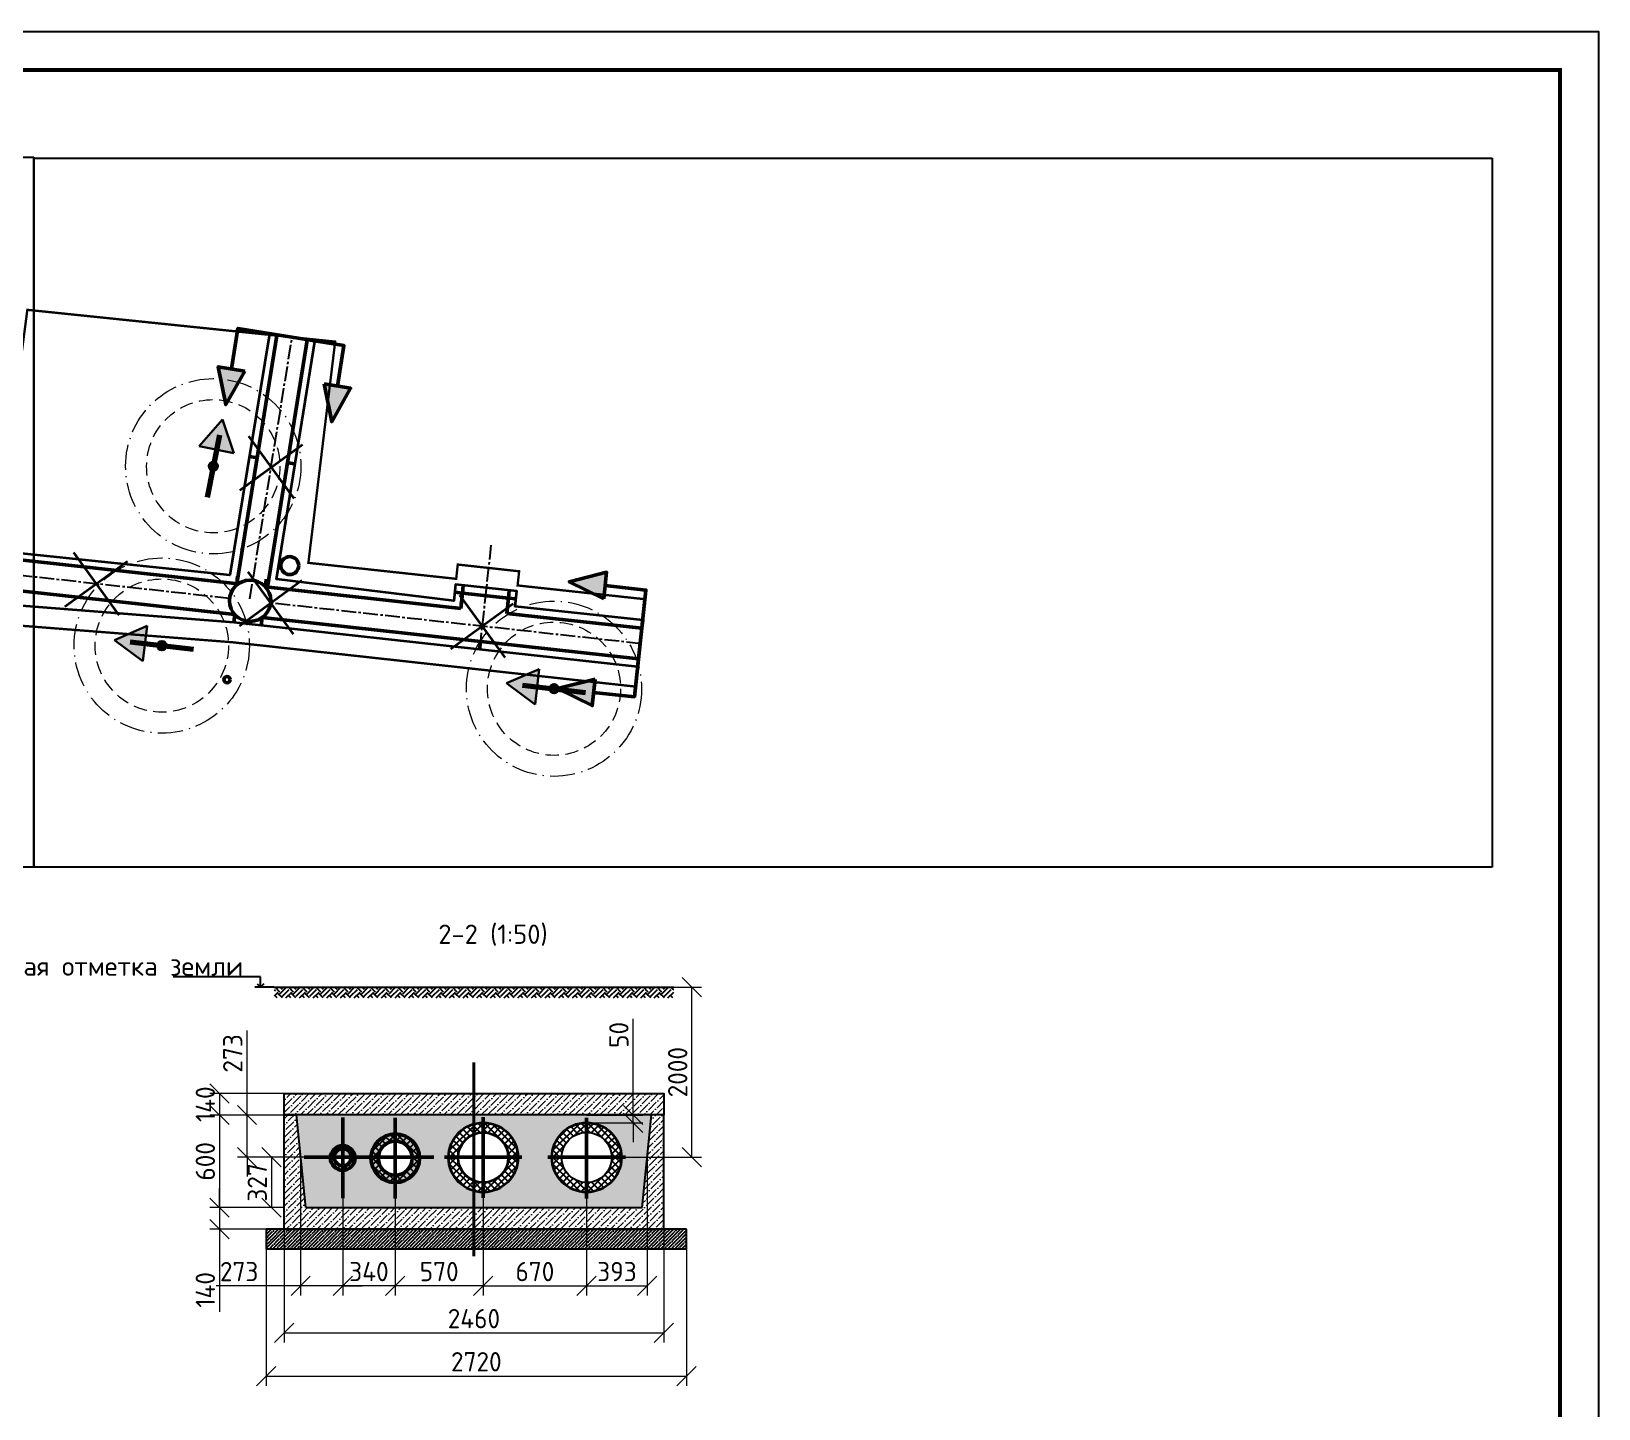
# Model space of a CAD drawing. Header units: millimetres. Extents: x 1981 to 3888, y 1583 to 2809.
# Drawn here: x 2472.1 to 2675.2, y 2098.8 to 2277.2 of the extents above; entities that cross this region are included whole.
import ezdxf
from ezdxf.enums import TextEntityAlignment as Align

# ---------------------------------------------------------------- set-up
doc = ezdxf.new("R2010")
doc.units = ezdxf.units.MM
for name, pattern in [('ACAD_ISO04W100', [30, 24, -3, 0, -3]), ('ACAD_ISO10W100', [18.5, 12, -3, 0.5, -3]), ('CENTER2', [28.575, 19.05, -3.175, 3.175, -3.175]), ('HIDDEN', [9.525, 6.35, -3.175])]:
    doc.linetypes.add(name, pattern=pattern)
doc.layers.add('Основной', color=255, linetype='Continuous', lineweight=50)
doc.layers.add('ПОС_зоны', color=5, linetype='Continuous', lineweight=35)
doc.layers.add('ПОС', color=7, linetype='Continuous')
doc.layers.add('Форматы', color=7, linetype='Continuous')
doc.layers.add('ПОС_ПО', color=7, linetype='Continuous', true_color=0x00d1d1)
doc.styles.add('-ISOCPEUR-', font='isocpeur.ttf')
doc.styles.add('GOST', font='GOST.shx', dxfattribs={"oblique": 15})
doc.styles.add('GOST-2.304_Type-B', font='GOST Common.ttf')
doc.styles.get("Standard").update_dxf_attribs({"font": 'GOST Common.ttf'})
doc.dimstyles.new('М 1 к 50', dxfattribs={"dimtxt": 2.5, "dimasz": 2.5, "dimexe": 1.25, "dimexo": 0, "dimgap": 0.6, "dimtad": 1, "dimdec": 0, "dimlfac": 50, "dimdsep": 46, "dimtxsty": 'GOST', "dimblk": 'OBLIQUE', "dimcen": 0, "dimclrd": 256, "dimclre": 256, "dimclrt": 256, "dimazin": 0, "dimtfac": 1, "dimtdec": 0, "dimtmove": 0, "dimatfit": 1, "dimldrblk": 'NONE', "dimfxl": 0, "dimlwd": 20, "dimlwe": 20, "dimarcsym": 0})
picture_1 = doc.add_image_def('image1.jpg', size_in_pixel=(3947, 3948))
picture_2 = doc.add_image_def('image2.jpg', size_in_pixel=(3947, 3947))

# ---------------------------------------------------------------- blocks, each defined once
blk = doc.blocks.new('*U110')
blk.add_lwpolyline([(0, 0), (420, 0), (420, -297), (0, -297)], close=True)
at = {"const_width": 0.5}
blk.add_lwpolyline([(20, -5), (415, -5), (415, -292), (20, -292)], close=True, dxfattribs=at)
at = {"style": 'GOST-2.304_Type-B'}
blk.add_attdef('РАЗРАБОТАЛ', text='', height=2.5, dxfattribs=at).set_placement((250.5, -264.22), align=Align.MIDDLE_LEFT)
at = {"style": 'GOST-2.304_Type-B', "flags": 8}
for tag, height, p in [('ДАТА', 2.5, (290.07, -264.4)), ('ЛИСТ', 3, (386.39, -271.92)), ('ЛИСТОВ', 3, (403.89, -271.92)), ('ФОРМАТ', 3, (380.97, -294.75))]:
    blk.add_attdef(tag, text='', height=height, dxfattribs=at).set_placement(p, align=Align.MIDDLE_CENTER)
for tag, p in [('ТЕПЛОВЫЕ_СЕТИ_001', (316.44, -271)), ('ИМЯ_ЧЕРТЕЖА_001', (318.09, -285.55))]:
    blk.add_attdef(tag, p, '', height=3, dxfattribs=at)
at = {"style": 'GOST-2.304_Type-B'}
blk.add_attdef('ПРОВЕРИЛ', (250.75, -270.73), '', height=2.5, dxfattribs=at)
blk = doc.blocks.new('_Oblique')
at = {"color": 0, "linetype": 'ByBlock', "lineweight": -2}
blk.add_line((-0.5, -0.5), (0.5, 0.5), dxfattribs=at)
blk = doc.blocks.new('*D73')
at = {"lineweight": 20, "transparency": 16777216}
for p, q in [((2504.89, 2122.07), (2504.89, 2107.4)), ((2554.09, 2122.07), (2554.09, 2107.4)), ((2504.89, 2108.65), (2554.09, 2108.65))]:
    blk.add_line(p, q, dxfattribs=at)
at = {"layer": 'Defpoints', "color": 0, "lineweight": 50, "transparency": 16777216}
for p in [(2504.89, 2122.07), (2554.09, 2122.07), (2554.09, 2108.65)]:
    blk.add_point(p, dxfattribs=at)
at = {"lineweight": 20, "transparency": 16777216, "xscale": 2.5, "yscale": 2.5, "zscale": 2.5, "rotation": 180}
blk.add_blockref('_Oblique', (2504.89, 2108.65), dxfattribs=at)
at = {"lineweight": 20, "transparency": 16777216, "xscale": 2.5, "yscale": 2.5, "zscale": 2.5}
blk.add_blockref('_Oblique', (2554.09, 2108.65), dxfattribs=at)
at = {"transparency": 16777216, "insert": (2529.49, 2110.5), "char_height": 2.5, "attachment_point": 5}
blk.add_mtext('2460', dxfattribs=at)
blk = doc.blocks.new('_None')
blk = doc.blocks.new('*D74')
at = {"lineweight": 20, "transparency": 16777216}
for p, q in [((2502.59, 2119.56), (2502.59, 2101.81)), ((2557.02, 2119.56), (2557.02, 2101.81)), ((2502.59, 2103.06), (2557.02, 2103.06))]:
    blk.add_line(p, q, dxfattribs=at)
at = {"layer": 'Defpoints', "color": 0, "lineweight": 50, "transparency": 16777216}
for p in [(2502.59, 2119.56), (2557.02, 2119.56), (2557.02, 2103.06)]:
    blk.add_point(p, dxfattribs=at)
at = {"lineweight": 20, "transparency": 16777216, "xscale": 2.5, "yscale": 2.5, "zscale": 2.5, "rotation": 180}
blk.add_blockref('_Oblique', (2502.59, 2103.06), dxfattribs=at)
at = {"lineweight": 20, "transparency": 16777216, "xscale": 2.5, "yscale": 2.5, "zscale": 2.5}
blk.add_blockref('_Oblique', (2557.02, 2103.06), dxfattribs=at)
at = {"transparency": 16777216, "insert": (2529.8, 2104.91), "char_height": 2.5, "attachment_point": 5}
blk.add_mtext('2720', dxfattribs=at)
blk = doc.blocks.new('*D66')
at = {"lineweight": 20, "transparency": 16777216}
for p, q in [((2500.09, 2136.87), (2500.09, 2147.82)), ((2504.89, 2136.87), (2498.84, 2136.87)), ((2500.09, 2131.41), (2500.09, 2136.87)), ((2507.48, 2131.41), (2498.84, 2131.41)), ((2500.09, 2131.41), (2500.09, 2128.91))]:
    blk.add_line(p, q, dxfattribs=at)
at = {"layer": 'Defpoints', "color": 0, "lineweight": 50, "transparency": 16777216}
for p in [(2500.09, 2136.87), (2504.89, 2136.87), (2507.48, 2131.41)]:
    blk.add_point(p, dxfattribs=at)
at = {"lineweight": 20, "transparency": 16777216, "xscale": 2.5, "yscale": 2.5, "zscale": 2.5}
for p, rotation in [((2500.09, 2136.87), 270), ((2500.09, 2131.41), 90)]:
    blk.add_blockref('_Oblique', p, dxfattribs=dict(at, rotation=rotation))
at = {"transparency": 16777216, "insert": (2498.24, 2144.85), "char_height": 2.5, "attachment_point": 5, "rotation": 90}
blk.add_mtext('273', dxfattribs=at)
blk = doc.blocks.new('*D67')
at = {"lineweight": 20, "transparency": 16777216}
for p, q in [((2507.48, 2131.41), (2502.02, 2131.41)), ((2503.27, 2131.41), (2503.27, 2124.87)), ((2504.89, 2124.87), (2502.02, 2124.87))]:
    blk.add_line(p, q, dxfattribs=at)
at = {"layer": 'Defpoints', "color": 0, "lineweight": 50, "transparency": 16777216}
for p in [(2507.48, 2131.41), (2503.27, 2124.87), (2504.89, 2124.87)]:
    blk.add_point(p, dxfattribs=at)
at = {"lineweight": 20, "transparency": 16777216, "xscale": 2.5, "yscale": 2.5, "zscale": 2.5}
for p, rotation in [((2503.27, 2131.41), 90), ((2503.27, 2124.87), 270)]:
    blk.add_blockref('_Oblique', p, dxfattribs=dict(at, rotation=rotation))
at = {"transparency": 16777216, "insert": (2501.42, 2128.14), "char_height": 2.5, "attachment_point": 5, "rotation": 90}
blk.add_mtext('327', dxfattribs=at)
blk = doc.blocks.new('*D75')
at = {"lineweight": 20, "transparency": 16777216}
for p, q in [((2550.12, 2136.87), (2550.12, 2149.35)), ((2544.09, 2136.87), (2551.37, 2136.87)), ((2550.12, 2135.87), (2550.12, 2136.87)), ((2544.09, 2135.87), (2551.37, 2135.87)), ((2550.12, 2135.87), (2550.12, 2133.37))]:
    blk.add_line(p, q, dxfattribs=at)
at = {"layer": 'Defpoints', "color": 0, "lineweight": 50, "transparency": 16777216}
for p in [(2544.09, 2136.87), (2550.12, 2136.87), (2544.09, 2135.87)]:
    blk.add_point(p, dxfattribs=at)
at = {"lineweight": 20, "transparency": 16777216, "xscale": 2.5, "yscale": 2.5, "zscale": 2.5}
for p, rotation in [((2550.12, 2136.87), 270), ((2550.12, 2135.87), 90)]:
    blk.add_blockref('_Oblique', p, dxfattribs=dict(at, rotation=rotation))
at = {"transparency": 16777216, "insert": (2548.27, 2147.25), "char_height": 2.5, "attachment_point": 5, "rotation": 90}
blk.add_mtext('50', dxfattribs=at)
blk = doc.blocks.new('*D68')
at = {"lineweight": 20, "transparency": 16777216}
for p, q in [((2544.49, 2153.43), (2558.99, 2153.43)), ((2557.74, 2131.41), (2557.74, 2153.43)), ((2549.11, 2131.41), (2558.99, 2131.41))]:
    blk.add_line(p, q, dxfattribs=at)
at = {"layer": 'Defpoints', "color": 0, "lineweight": 50, "transparency": 16777216}
for p in [(2544.49, 2153.43), (2557.74, 2153.43), (2549.11, 2131.41)]:
    blk.add_point(p, dxfattribs=at)
at = {"lineweight": 20, "transparency": 16777216, "xscale": 2.5, "yscale": 2.5, "zscale": 2.5}
for p, rotation in [((2557.74, 2153.43), 90), ((2557.74, 2131.41), 270)]:
    blk.add_blockref('_Oblique', p, dxfattribs=dict(at, rotation=rotation))
at = {"transparency": 16777216, "insert": (2555.89, 2142.42), "char_height": 2.5, "attachment_point": 5, "rotation": 90}
blk.add_mtext('2000', dxfattribs=at)
blk = doc.blocks.new('*D69')
at = {"lineweight": 20, "transparency": 16777216}
for p, q in [((2504.89, 2139.67), (2495.29, 2139.67)), ((2496.54, 2139.67), (2496.54, 2136.87)), ((2504.89, 2136.87), (2495.29, 2136.87))]:
    blk.add_line(p, q, dxfattribs=at)
at = {"layer": 'Defpoints', "color": 0, "lineweight": 50, "transparency": 16777216}
for p in [(2504.89, 2139.67), (2496.54, 2136.87), (2504.89, 2136.87)]:
    blk.add_point(p, dxfattribs=at)
at = {"lineweight": 20, "transparency": 16777216, "xscale": 2.5, "yscale": 2.5, "zscale": 2.5}
for p, rotation in [((2496.54, 2139.67), 90), ((2496.54, 2136.87), 270)]:
    blk.add_blockref('_Oblique', p, dxfattribs=dict(at, rotation=rotation))
at = {"transparency": 16777216, "insert": (2494.69, 2138.27), "char_height": 2.5, "attachment_point": 5, "rotation": 90}
blk.add_mtext('140', dxfattribs=at)
blk = doc.blocks.new('*D65')
at = {"lineweight": 20, "transparency": 16777216}
for p, q in [((2503.02, 2136.87), (2495.29, 2136.87)), ((2496.54, 2136.87), (2496.54, 2124.87)), ((2503.02, 2124.87), (2495.29, 2124.87))]:
    blk.add_line(p, q, dxfattribs=at)
at = {"layer": 'Defpoints', "color": 0, "lineweight": 50, "transparency": 16777216}
for p in [(2503.02, 2136.87), (2496.54, 2124.87), (2503.02, 2124.87)]:
    blk.add_point(p, dxfattribs=at)
at = {"lineweight": 20, "transparency": 16777216, "xscale": 2.5, "yscale": 2.5, "zscale": 2.5}
for p, rotation in [((2496.54, 2136.87), 90), ((2496.54, 2124.87), 270)]:
    blk.add_blockref('_Oblique', p, dxfattribs=dict(at, rotation=rotation))
at = {"transparency": 16777216, "insert": (2494.69, 2130.87), "char_height": 2.5, "attachment_point": 5, "rotation": 90}
blk.add_mtext('600', dxfattribs=at)
blk = doc.blocks.new('*D70')
at = {"lineweight": 20, "transparency": 16777216}
for p, q in [((2496.54, 2124.87), (2496.54, 2127.37)), ((2503.27, 2124.87), (2495.29, 2124.87)), ((2496.54, 2124.87), (2496.54, 2122.07)), ((2503.27, 2122.07), (2495.29, 2122.07)), ((2496.54, 2122.07), (2496.54, 2111.37))]:
    blk.add_line(p, q, dxfattribs=at)
at = {"layer": 'Defpoints', "color": 0, "lineweight": 50, "transparency": 16777216}
for p in [(2503.27, 2124.87), (2496.54, 2122.07), (2503.27, 2122.07)]:
    blk.add_point(p, dxfattribs=at)
at = {"lineweight": 20, "transparency": 16777216, "xscale": 2.5, "yscale": 2.5, "zscale": 2.5}
for p, rotation in [((2496.54, 2124.87), 270), ((2496.54, 2122.07), 90)]:
    blk.add_blockref('_Oblique', p, dxfattribs=dict(at, rotation=rotation))
at = {"transparency": 16777216, "insert": (2494.69, 2114.22), "char_height": 2.5, "attachment_point": 5, "rotation": 90}
blk.add_mtext('140', dxfattribs=at)
blk = doc.blocks.new('*D71')
at = {"lineweight": 20, "transparency": 16777216}
for p, q in [((2519.29, 2131.41), (2519.29, 2113.49)), ((2530.69, 2131.37), (2530.69, 2113.49)), ((2530.69, 2114.74), (2519.29, 2114.74))]:
    blk.add_line(p, q, dxfattribs=at)
at = {"layer": 'Defpoints', "color": 0, "lineweight": 50, "transparency": 16777216}
for p in [(2519.29, 2131.41), (2530.69, 2131.37), (2519.29, 2114.74)]:
    blk.add_point(p, dxfattribs=at)
at = {"lineweight": 20, "transparency": 16777216, "xscale": 2.5, "yscale": 2.5, "zscale": 2.5, "rotation": 180}
blk.add_blockref('_Oblique', (2519.29, 2114.74), dxfattribs=at)
at = {"lineweight": 20, "transparency": 16777216, "xscale": 2.5, "yscale": 2.5, "zscale": 2.5}
blk.add_blockref('_Oblique', (2530.69, 2114.74), dxfattribs=at)
at = {"transparency": 16777216, "insert": (2524.99, 2116.59), "char_height": 2.5, "attachment_point": 5}
blk.add_mtext('570', dxfattribs=at)
blk = doc.blocks.new('*D72')
at = {"lineweight": 20, "transparency": 16777216}
for p, q in [((2512.49, 2131.41), (2512.49, 2113.49)), ((2519.29, 2131.41), (2519.29, 2113.49)), ((2519.29, 2114.74), (2512.49, 2114.74))]:
    blk.add_line(p, q, dxfattribs=at)
at = {"layer": 'Defpoints', "color": 0, "lineweight": 50, "transparency": 16777216}
for p in [(2512.49, 2131.41), (2519.29, 2131.41), (2512.49, 2114.74)]:
    blk.add_point(p, dxfattribs=at)
at = {"lineweight": 20, "transparency": 16777216, "xscale": 2.5, "yscale": 2.5, "zscale": 2.5, "rotation": 180}
blk.add_blockref('_Oblique', (2512.49, 2114.74), dxfattribs=at)
at = {"lineweight": 20, "transparency": 16777216, "xscale": 2.5, "yscale": 2.5, "zscale": 2.5}
blk.add_blockref('_Oblique', (2519.29, 2114.74), dxfattribs=at)
at = {"transparency": 16777216, "insert": (2515.89, 2116.59), "char_height": 2.5, "attachment_point": 5}
blk.add_mtext('340', dxfattribs=at)
blk = doc.blocks.new('ГРАНИЦА ПРОЕКТИРОВАНИЯ')
h = blk.add_hatch(color=256)
h.dxf.hatch_style = 1
h.paths.add_polyline_path([(3438.03, 2134.87), (3434.57, 2134.87), (3436.3, 2130.18)])
h.paths.add_polyline_path([(3451.94, 2134.87), (3448.47, 2134.87), (3450.21, 2130.18)])
at = {"layer": 'Основной'}
for points in [[(3450.21, 2134.87), (3450.21, 2140.18), (3436.3, 2140.18), (3436.3, 2134.87)], [(3438.03, 2134.87), (3434.57, 2134.87), (3436.3, 2130.18), (3438.03, 2134.87)], [(3448.47, 2134.87), (3451.94, 2134.87), (3450.21, 2130.18), (3448.47, 2134.87)]]:
    blk.add_lwpolyline(points, dxfattribs=at)
blk = doc.blocks.new('*D83')
at = {"lineweight": 20, "transparency": 16777216}
for p, q in [((2530.69, 2131.37), (2530.69, 2113.49)), ((2544.09, 2131.41), (2544.09, 2113.49)), ((2530.69, 2114.74), (2544.09, 2114.74))]:
    blk.add_line(p, q, dxfattribs=at)
at = {"layer": 'Defpoints', "color": 0, "lineweight": 50, "transparency": 16777216}
for p in [(2530.69, 2131.37), (2544.09, 2131.41), (2544.09, 2114.74)]:
    blk.add_point(p, dxfattribs=at)
at = {"lineweight": 20, "transparency": 16777216, "xscale": 2.5, "yscale": 2.5, "zscale": 2.5, "rotation": 180}
blk.add_blockref('_Oblique', (2530.69, 2114.74), dxfattribs=at)
at = {"lineweight": 20, "transparency": 16777216, "xscale": 2.5, "yscale": 2.5, "zscale": 2.5}
blk.add_blockref('_Oblique', (2544.09, 2114.74), dxfattribs=at)
at = {"transparency": 16777216, "insert": (2537.39, 2116.59), "char_height": 2.5, "attachment_point": 5}
blk.add_mtext('670', dxfattribs=at)
blk = doc.blocks.new('*D84')
at = {"lineweight": 20, "transparency": 16777216}
for p, q in [((2507.04, 2131.41), (2507.04, 2113.49)), ((2512.49, 2131.31), (2512.49, 2113.49)), ((2507.04, 2114.74), (2496.09, 2114.74)), ((2512.49, 2114.74), (2507.04, 2114.74)), ((2512.49, 2114.74), (2514.99, 2114.74))]:
    blk.add_line(p, q, dxfattribs=at)
at = {"layer": 'Defpoints', "color": 0, "lineweight": 50, "transparency": 16777216}
for p in [(2507.04, 2131.41), (2512.49, 2131.31), (2507.04, 2114.74)]:
    blk.add_point(p, dxfattribs=at)
at = {"lineweight": 20, "transparency": 16777216, "xscale": 2.5, "yscale": 2.5, "zscale": 2.5}
blk.add_blockref('_Oblique', (2507.04, 2114.74), dxfattribs=at)
at = {"lineweight": 20, "transparency": 16777216, "xscale": 2.5, "yscale": 2.5, "zscale": 2.5, "rotation": 180}
blk.add_blockref('_Oblique', (2512.49, 2114.74), dxfattribs=at)
at = {"transparency": 16777216, "insert": (2499.07, 2116.59), "char_height": 2.5, "attachment_point": 5}
blk.add_mtext('273', dxfattribs=at)
blk = doc.blocks.new('*D85')
at = {"lineweight": 20, "transparency": 16777216}
for p, q in [((2544.09, 2131.41), (2544.09, 2113.49)), ((2551.95, 2131.41), (2551.95, 2113.49)), ((2544.09, 2114.74), (2551.95, 2114.74))]:
    blk.add_line(p, q, dxfattribs=at)
at = {"layer": 'Defpoints', "color": 0, "lineweight": 50, "transparency": 16777216}
for p in [(2544.09, 2131.41), (2551.95, 2131.41), (2551.95, 2114.74)]:
    blk.add_point(p, dxfattribs=at)
at = {"lineweight": 20, "transparency": 16777216, "xscale": 2.5, "yscale": 2.5, "zscale": 2.5, "rotation": 180}
blk.add_blockref('_Oblique', (2544.09, 2114.74), dxfattribs=at)
at = {"lineweight": 20, "transparency": 16777216, "xscale": 2.5, "yscale": 2.5, "zscale": 2.5}
blk.add_blockref('_Oblique', (2551.95, 2114.74), dxfattribs=at)
at = {"transparency": 16777216, "insert": (2548.02, 2116.59), "char_height": 2.5, "attachment_point": 5}
blk.add_mtext('393', dxfattribs=at)
blk = doc.blocks.new('ап')
at = {"layer": 'ПОС', "lineweight": 30}
h = blk.add_hatch(color=7, dxfattribs=at)
h.paths.add_polyline_path([(1453.82, 335.92), (1450.46, 335.41), (1451.52, 334.09)])
h.paths.add_polyline_path([(1453.82, 335.92), (1451.52, 334.09), (1452.58, 332.76)])
h = blk.add_hatch(color=7, dxfattribs=at)
h.paths.add_polyline_path([(1449.92, 332.81), (1450.6, 333.35, 1)])
h.paths.add_polyline_path([(1449.92, 332.81, 1), (1450.6, 333.35)])
at = {"linetype": 'ACAD_ISO10W100', "lineweight": 0, "ltscale": 0.2}
blk.add_circle((1450.26, 333.08), 8.35, dxfattribs=at)
at = {"layer": 'ПОС', "color": 7, "lineweight": 70, "ltscale": 5}
blk.add_line((1452.63, 334.97), (1447.89, 331.19), dxfattribs=at)
at = {"layer": 'ПОС', "color": 7, "lineweight": 30}
for p, q in [((1453.82, 335.92), (1450.46, 335.41)), ((1450.46, 335.41), (1452.58, 332.76)), ((1452.58, 332.76), (1453.82, 335.92))]:
    blk.add_line(p, q, dxfattribs=at)
at = {"layer": 'ПОС', "color": 7, "linetype": 'HIDDEN', "lineweight": 5, "ltscale": 0.2}
blk.add_circle((1450.26, 333.08), 6.35, dxfattribs=at)
at = {"layer": 'ПОС', "color": 7, "lineweight": 30}
blk.add_circle((1450.26, 333.08), 0.436, dxfattribs=at)

msp = doc.modelspace()

# ---------------------------------------------------------------- hatches: boundary and pattern name
h = msp.add_hatch()
h.set_pattern_fill('EARTH', color=256, scale=5, angle=45, style=0)
h.set_pattern_definition([(45, (-24396.8688, 118902.318), (0, 1.767766953), [1.25, -1.25]), (45, (-24397.2003, 118902.6495), (0, 1.767766953), [1.25, -1.25]), (45, (-24397.5318, 118902.981), (0, 1.767766953), [1.25, -1.25]), (135, (-24397.5318, 118903.2019), (-1.767766953, 2e-16), [1.25, -1.25]), (135, (-24397.2003, 118903.5334), (-1.767766953, 2e-16), [1.25, -1.25]), (135, (-24396.8688, 118903.8648), (-1.767766953, 2e-16), [1.25, -1.25])])
h.paths.add_polyline_path([(2553.11717, 2153.42989), (2555.38696, 2153.42989), (2555.38696, 2152.04002), (2551.81651, 2152.04002)])
h.paths.add_polyline_path([(2543.90204, 2153.42989), (2553.11717, 2153.42989), (2551.81651, 2152.04002), (2543.90204, 2152.04002)])
h.paths.add_polyline_path([(2534.68691, 2153.42989), (2543.90204, 2153.42989), (2543.90204, 2152.04002), (2535.98757, 2152.04002)])
h.paths.add_polyline_path([(2503.62941, 2153.42989), (2534.68691, 2153.42989), (2535.98757, 2152.04002), (2503.62941, 2152.04002)])
at = {"lineweight": 20}
h = msp.add_hatch(dxfattribs=at)
h.set_pattern_fill('ANSI36', color=256, scale=0.18)
h.set_pattern_definition([(45, (2367.22316, 2206.4156), (0.3030836, 1.1113067), [1.42875, -0.28575, 0, -0.28575])])
h.paths.add_polyline_path([(2554.09357, 2139.67263), (2504.89357, 2139.67263), (2504.89357, 2136.87263), (2554.09357, 2136.87263)])
h.paths.add_polyline_path([(2506.49357, 2136.87263), (2504.89357, 2136.87263), (2504.89357, 2122.07263), (2554.09357, 2122.07263), (2554.09357, 2136.87263), (2552.49357, 2136.87263), (2551.29357, 2124.87263), (2507.69357, 2124.87263)])
h = msp.add_hatch()
h.set_pattern_fill('AR-SAND', color=256, scale=0.047)
h.set_pattern_definition([(37.5, (-772.6421, -342.5365), (-0.0752015, 2.3002422), [0, -1.814576, 0, -2.02946, 0, -1.939925]), (7.5, (-772.642, -342.5365), (2.1127594, 3.369078), [0, -0.978916, 0, -1.635506, 0, -0.626745]), (327.5, (-774.1105, -342.5365), (3.7176641, 0.0067548), [0, -0.5969, 0, -2.14884, 0, -2.80543]), (317.5, (-774.1105, -342.5365), (3.5887153, 1.0477678), [0, -0.29845, 0, -1.408684, 0, -1.61163])])
h.paths.add_polyline_path([(2321.49355, 2136.87263), (2322.69355, 2124.87263), (2366.29355, 2124.87263), (2367.49355, 2136.87263)])
h.paths.add_polyline_path([(2325.89641, 2131.40716), (2329.09068, 2131.40716, 0.941833189)], flags=16)
h.paths.add_polyline_path([(2328.59355, 2131.39608, -1), (2326.39355, 2131.39608, -1)], flags=16)
h.paths.add_polyline_path([(2336.48355, 2131.27686, -1), (2332.10355, 2131.27686, -1)], flags=16)
h.paths.add_polyline_path([(2350.19355, 2131.37263, -1), (2341.19355, 2131.37263, -1)], flags=16)
h.paths.add_polyline_path([(2348.94355, 2131.37263, -1), (2342.44355, 2131.37263, -1)], flags=0)
h.paths.add_polyline_path([(2363.59355, 2131.37263, -1), (2354.59355, 2131.37263, -1)], flags=16)
h.paths.add_polyline_path([(2362.34355, 2131.37263, -1), (2355.84355, 2131.37263, -1)], flags=0)
h.paths.add_polyline_path([(2506.49357, 2136.87263), (2507.69357, 2124.87263), (2551.29357, 2124.87263), (2552.49357, 2136.87263)])
h.paths.add_polyline_path([(2510.89644, 2131.40716), (2514.0907, 2131.40716, 0.941833189)], flags=16)
h.paths.add_polyline_path([(2513.59357, 2131.39608, -1), (2511.39357, 2131.39608, -1)], flags=16)
h.paths.add_polyline_path([(2521.48357, 2131.27686, -1), (2517.10357, 2131.27686, -1)], flags=16)
h.paths.add_polyline_path([(2526.1937, 2131.40716), (2527.44375, 2131.40716, -0.411105375), (2530.69357, 2134.62263), (2530.69357, 2135.87263, 0.411968097)], flags=0)
h.paths.add_polyline_path([(2535.19357, 2131.37263, -1), (2526.19357, 2131.37263, -1)], flags=16)
h.paths.add_polyline_path([(2539.5937, 2131.40716), (2540.84375, 2131.40716, -0.411105375), (2544.09357, 2134.62263), (2544.09357, 2135.87263, 0.411968097)], flags=0)
h.paths.add_polyline_path([(2548.59357, 2131.37263, -1), (2539.59357, 2131.37263, -1)], flags=16)
at = {"lineweight": 25, "ltscale": 0.5}
h = msp.add_hatch(dxfattribs=at)
h.set_pattern_fill('ANSI37', scale=0.2)
h.set_pattern_definition([(45, (2371.72375, 2104.3566), (-0.4490128, 0.4490128), []), (135, (2371.72375, 2104.3566), (-0.4490128, -0.4490128), [])])
edge = h.paths.add_edge_path()
edge.add_arc((2519.30898, 2131.27686), 3.15004, 0, 360)
edge = h.paths.add_edge_path(flags=16)
edge.add_arc((2519.30898, 2131.27686), 2.1899, 0, 360)
h = msp.add_hatch(dxfattribs=at)
h.set_pattern_fill('ANSI37', scale=0.2)
h.set_pattern_definition([(45, (2343.11844, 2104.45235), (-0.4490128, 0.4490128), []), (135, (2343.11844, 2104.45235), (-0.4490128, -0.4490128), [])])
edge = h.paths.add_edge_path()
edge.add_arc((2530.69357, 2131.37263), 4.5, 0, 360)
edge = h.paths.add_edge_path(flags=17)
edge.add_arc((2530.69357, 2131.37263), 3.25, 0, 360)
h = msp.add_hatch(dxfattribs=at)
h.set_pattern_fill('ANSI37', scale=0.2)
h.set_pattern_definition([(45, (2356.51844, 2104.45235), (-0.4490128, 0.4490128), []), (135, (2356.51844, 2104.45235), (-0.4490128, -0.4490128), [])])
edge = h.paths.add_edge_path()
edge.add_arc((2544.09357, 2131.37263), 4.5, 0, 360)
edge = h.paths.add_edge_path(flags=17)
edge.add_arc((2544.09357, 2131.37263), 3.25, 0, 360)
h = msp.add_hatch(dxfattribs=at)
h.set_pattern_fill('ANSI37', scale=0.2)
h.set_pattern_definition([(45, (2378.50834, 2104.3911), (-0.4490128, 0.4490128), []), (135, (2378.50834, 2104.3911), (-0.4490128, -0.4490128), [])])
edge = h.paths.add_edge_path()
edge.add_arc((2512.49357, 2131.31139), 1.6, 180, 540, ccw=False)
edge = h.paths.add_edge_path(flags=17)
edge.add_arc((2512.49357, 2131.31139), 1.1, 180, 540, ccw=False)
at = {"ltscale": 50}
h = msp.add_hatch(dxfattribs=at)
h.set_pattern_fill('ANSI35', scale=0.1)
h.set_pattern_definition([(45, (2356.91844, 2103.25235), (-0.4490128, 0.4490128), []), (45, (2357.36745, 2103.25235), (-0.4490128, 0.4490128), [0.79375, -0.15875, 0, -0.15875])])
h.paths.add_polyline_path([(2557.01701, 2119.55742), (2557.01701, 2122.07263), (2502.58642, 2122.07263), (2502.58642, 2119.55742)])

# ---------------------------------------------------------------- linework, layer by layer
at = {"lineweight": 50}
for p, q in [((2498.75065, 2205.68957), (2503.98887, 2238.11441)), ((2502.73181, 2205.25193), (2507.93767, 2237.47648))]:
    msp.add_line(p, q, dxfattribs=at)
at = {"color": 0}
msp.add_line((2501.84489, 2154.78836), (2490.53797, 2154.78836), dxfattribs=at)
for p, q in [((2501.84489, 2153.42989), (2501.84489, 2154.78836)), ((2503.55981, 2153.42989), (2501.09914, 2153.42989)), ((2501.42063, 2153.85416), (2501.84489, 2153.42989)), ((2502.26916, 2153.85416), (2501.84489, 2153.42989)), ((2503.55981, 2153.42989), (2555.38696, 2153.42989))]:
    msp.add_line(p, q)
at = {"color": 3, "lineweight": 40, "ltscale": 0.5}
msp.add_line((2529.49357, 2118.57639), (2529.49357, 2143.66293), dxfattribs=at)
at = {"color": 1, "linetype": 'ByBlock'}
for p, q in [((2504.89357, 2122.07263), (2504.89357, 2136.87263)), ((2504.89357, 2136.87263), (2506.49357, 2136.87263)), ((2507.69357, 2124.87263), (2506.49357, 2136.87263)), ((2551.29357, 2124.87263), (2552.49357, 2136.87263)), ((2554.09357, 2136.87263), (2552.49357, 2136.87263)), ((2554.09357, 2122.07263), (2554.09357, 2136.87263)), ((2507.69357, 2124.87263), (2551.29357, 2124.87263)), ((2504.89357, 2122.07263), (2554.09357, 2122.07263))]:
    msp.add_line(p, q, dxfattribs=at)
at = {"lineweight": 50, "ltscale": 0.5}
for p, q in [((2512.49357, 2126.0904), (2512.49357, 2136.53238)), ((2519.29357, 2126.05587), (2519.29357, 2136.49785)), ((2530.69357, 2126.15164), (2530.69357, 2136.59362)), ((2544.09357, 2126.05587), (2544.09357, 2136.49785)), ((2517.51181, 2131.40716), (2507.47534, 2131.40716)), ((2524.31181, 2131.40716), (2514.27534, 2131.40716)), ((2535.71181, 2131.40716), (2525.67534, 2131.40716)), ((2549.11181, 2131.40716), (2539.07534, 2131.40716))]:
    msp.add_line(p, q, dxfattribs=at)
at = {"lineweight": 50}
for points in [[(2501.38594, 2222.00213), (2500.39874, 2222.16161)], [(2505.33474, 2221.36421), (2506.32194, 2221.20472)], [(2498.75065, 2205.68957), (2497.75664, 2205.79884)]]:
    msp.add_lwpolyline(points, dxfattribs=at)
at = {"color": 1, "linetype": 'ByBlock'}
msp.add_lwpolyline([(2504.89357, 2139.67263), (2554.09357, 2139.67263), (2554.09357, 2136.87263), (2504.89357, 2136.87263)], close=True, dxfattribs=at)
msp.add_lwpolyline([(2557.01701, 2122.07263), (2502.58642, 2122.07263), (2502.58642, 2119.55742), (2557.01701, 2119.55742)], close=True)
at = {"color": 4, "lineweight": 50}
for radius in [3.15, 2.19]:
    msp.add_circle((2519.29357, 2131.27686), radius, dxfattribs=at)
at = {"color": 5, "lineweight": 35}
for centre, radius in [((2530.69357, 2131.37263), 4.5), ((2530.69357, 2131.37263), 4.5), ((2530.69357, 2131.37263), 3.25), ((2544.09357, 2131.37263), 4.5)]:
    msp.add_circle(centre, radius, dxfattribs=at)
for radius in [4.5, 3.25]:
    msp.add_circle((2544.09357, 2131.37263), radius)
at = {"color": 6, "lineweight": 50}
for centre, radius in [((2512.49357, 2131.31139), 1.6), ((2512.49357, 2131.39608), 1.1)]:
    msp.add_circle(centre, radius, dxfattribs=at)
at = {"layer": 'Defpoints', "lineweight": 50}
for points in [[(2498.75065, 2205.68957), (2498.85992, 2206.68358)], [(2502.47793, 2205.27984), (2502.5872, 2206.27385)], [(2527.99457, 2204.4869), (2528.10384, 2205.48092)], [(2527.99457, 2204.4869), (2527.00056, 2204.59617)], [(2527.77603, 2202.49888), (2527.8853, 2203.49289)], [(2533.95864, 2203.83129), (2534.06791, 2204.8253)], [(2533.95864, 2203.83129), (2534.95266, 2203.72202)], [(2498.50312, 2201.69268), (2498.39385, 2200.69867)], [(2502.04085, 2201.30379), (2501.93158, 2200.30978)], [(2527.77603, 2202.49888), (2526.78202, 2202.60815)], [(2533.7401, 2201.84326), (2533.84937, 2202.83728)], [(2533.7401, 2201.84326), (2534.73412, 2201.734)], [(2551.24679, 2199.97574), (2551.35606, 2200.96975)], [(2530.3219, 2198.19492), (2530.21263, 2197.20091)], [(2550.80353, 2195.94343), (2550.69426, 2194.94942)]]:
    msp.add_lwpolyline(points, dxfattribs=at)
at = {"layer": 'Основной', "color": 2, "linetype": 'CENTER2', "lineweight": 25, "ltscale": 0.1}
msp.add_line((2500.46048, 2203.73289), (2505.96327, 2237.79545), dxfattribs=at)
at = {"layer": 'Основной'}
for p, q in [((2498.94019, 2205.66873), (2463.4799, 2209.56679)), ((2498.50312, 2201.69268), (2463.04282, 2205.59074)), ((2527.77603, 2202.49888), (2502.47793, 2205.27984)), ((2550.80353, 2195.94343), (2502.04085, 2201.30379)), ((2551.23302, 2199.92031), (2533.7401, 2201.84326))]:
    msp.add_line(p, q, dxfattribs=at)
at = {"layer": 'Основной', "color": 2, "linetype": 'CENTER2', "lineweight": 25, "ltscale": 0.1}
for points in [[(2531.69665, 2210.70092), (2530.3219, 2198.19492)], [(2497.82948, 2203.77878), (2463.26136, 2207.57877)], [(2551.1361, 2197.91892), (2503.15156, 2203.19374)]]:
    msp.add_lwpolyline(points, dxfattribs=at)
at = {"layer": 'Основной'}
for points in [[(2527.99457, 2204.4869), (2527.77603, 2202.49888)], [(2527.99457, 2204.4869), (2533.95864, 2203.83129)], [(2533.95864, 2203.83129), (2533.7401, 2201.84326)]]:
    msp.add_lwpolyline(points, dxfattribs=at)
for centre, radius in [((2505.62231, 2208.03836), 1.16), ((2500.49052, 2203.48626), 2.67707), ((2497.50529, 2193.26637), 0.4)]:
    msp.add_circle(centre, radius, dxfattribs=at)
at = {"layer": 'ПОС', "color": 5, "lineweight": 35}
for p, q in [((2499.16632, 2217.82589), (2507.25743, 2223.70245)), ((2500.2736, 2224.80972), (2506.15015, 2216.71861)), ((2477.60714, 2209.72433), (2483.4837, 2201.63322)), ((2476.49986, 2202.7405), (2484.59098, 2208.61705)), ((2499.10601, 2200.25546), (2507.19712, 2206.13202)), ((2500.21328, 2207.23929), (2506.08984, 2199.14818)), ((2527.60216, 2204.2285), (2533.47872, 2196.13739)), ((2526.49488, 2197.24467), (2534.58599, 2203.12123))]:
    msp.add_line(p, q, dxfattribs=at)
at = {"layer": 'ПОС_зоны', "color": 12, "lineweight": 35, "true_color": 0xe00000}
for points in [[(2502.96604, 2237.73955), (2497.86591, 2206.79285), (2464.5648, 2210.2733), (2465.65216, 2220.67723), (2440.58798, 2222.77414), (2440.76541, 2224.93582)], [(2551.35606, 2200.96975), (2534.84339, 2202.72801), (2535.06192, 2204.71603), (2527.10983, 2205.59019), (2526.87928, 2203.49289), (2503.90987, 2206.27385), (2508.92487, 2237.317)], [(2293.91892, 2224.05661), (2427.48016, 2209.50449), (2427.48016, 2205.2168), (2457.85176, 2203.45945), (2463.12978, 2203.45945), (2498.39385, 2200.69867), (2501.93158, 2200.30978), (2530.21263, 2197.20091), (2550.69426, 2194.94942)]]:
    msp.add_lwpolyline(points, dxfattribs=at)
at = {"layer": 'ПОС_ПО', "color": 5, "linetype": 'ACAD_ISO04W100', "ltscale": 0.2, "const_width": 0.3}
for points in [[(2294.56254, 2230.00074), (2325.51132, 2236.7156), (2469.14164, 2222.1068), (2471.62776, 2241.16907), (2508.92487, 2237.317), (2511.51111, 2237.04989), (2508.04151, 2208.39261), (2527.19162, 2206.32446), (2527.39393, 2208.17462), (2535.34784, 2207.30026), (2535.14717, 2205.46529), (2551.6395, 2203.68418)], [(2293.64141, 2221.47146), (2424.60278, 2206.89231), (2424.60278, 2202.60462), (2457.57425, 2200.8743), (2462.85226, 2200.8743), (2498.11633, 2198.11352), (2501.65407, 2197.72463), (2529.93511, 2194.61576), (2550.41675, 2192.36427)]]:
    msp.add_lwpolyline(points, dxfattribs=at)

# ---------------------------------------------------------------- block references
at = {"layer": 'Основной', "xscale": -1}
for p, rotation in [((5563.65234, -424.27701), 350.8231831636684), ((53.50864, -995.59175), 263.8361484736917)]:
    msp.add_blockref('ГРАНИЦА ПРОЕКТИРОВАНИЯ', p, dxfattribs=dict(at, rotation=rotation))
at = {"layer": 'ПОС', "xscale": 1.359329058571892, "yscale": 1.359329058571892, "zscale": 0.1359329058571892}
for p, rotation in [((1282.84709, 602.17456), 40.22209651896713), ((4198.11557, 1115.80851), 134.7307239853896), ((4248.93184, 1110.2224), 134.7307239853896)]:
    msp.add_blockref('ап', p, dxfattribs=dict(at, rotation=rotation))
at = {"layer": 'Форматы'}
msp.add_blockref('*U110', (2255.21165, 2277.23993), dxfattribs=at)

# ---------------------------------------------------------------- texts
at = {"color": 0, "style": '-ISOCPEUR-'}
for s, p in [('2-2 (1:50)', (2524.87549, 2159.04022, 1.9664)), ('Натурная отметка земли', (2460.28429, 2154.90937))]:
    msp.add_text(s, height=2.5, dxfattribs=at).set_placement(p)

# ---------------------------------------------------------------- dimensions: what is measured, and where the dimension line sits
dim = msp.add_linear_dim(base=(2557.74394, 2153.42989), p1=(2549.11181, 2131.40716), p2=(2544.49357, 2153.42989), angle=90, text='2000', dimstyle='М 1 к 50', override={"dimtxt": 2.5, "dimtxsty": 'Standard'})
dim.commit()
dim.dimension.update_dxf_attribs({"geometry": '*D68', "text_midpoint": (2555.89394, 2142.41852)})
for base, p1, p2, override, picture, middle in [((2550.11907, 2136.87263), (2544.09357, 2135.87263), (2544.09357, 2136.87263), {"dimtxsty": 'Standard'}, '*D75', (2550.11907, 2147.24872)), ((2496.54179, 2136.87263), (2504.89357, 2139.67263), (2504.89357, 2136.87263), {"dimtxt": 2.5, "dimtxsty": 'Standard'}, '*D69', (2496.54179, 2138.27263)), ((2496.54179, 2124.87263), (2503.0161, 2136.87263), (2503.0161, 2124.87263), {"dimtxt": 2.5, "dimtxsty": 'Standard'}, '*D65', (2496.54179, 2130.87263))]:
    dim = msp.add_linear_dim(base=base, p1=p1, p2=p2, angle=90, dimstyle='М 1 к 50', override=override)
    dim.commit()
    dim.dimension.update_dxf_attribs({"geometry": picture, "text_midpoint": middle, "dimtype": 160})
for base, p1, p2, picture, middle in [((2500.09268, 2136.87263), (2507.47534, 2131.40716), (2504.89357, 2136.87263), '*D66', (2498.24268, 2144.84763)), ((2503.2661, 2124.87263), (2507.47534, 2131.40716), (2504.89357, 2124.87263), '*D67', (2501.4161, 2128.13989)), ((2496.54179, 2122.07263), (2503.2661, 2124.87263), (2503.2661, 2122.07263), '*D70', (2494.69179, 2114.22263))]:
    dim = msp.add_linear_dim(base=base, p1=p1, p2=p2, angle=90, dimstyle='М 1 к 50', override={"dimtxt": 2.5, "dimtxsty": 'Standard'})
    dim.commit()
    dim.dimension.update_dxf_attribs({"geometry": picture, "text_midpoint": middle})
for base, p1, p2, override, picture, middle in [((2507.04012, 2114.73539), (2512.49357, 2131.31139), (2507.04012, 2131.40716), {"dimtxsty": 'Standard'}, '*D84', (2499.06512, 2116.58539)), ((2512.49357, 2114.73539), (2519.29357, 2131.40716), (2512.49357, 2131.40716), {"dimtxt": 2.5, "dimtxsty": 'Standard'}, '*D72', (2515.89357, 2116.58539)), ((2519.29357, 2114.73539), (2530.69357, 2131.37263), (2519.29357, 2131.40716), {"dimtxt": 2.5, "dimtxsty": 'Standard'}, '*D71', (2524.99357, 2116.58539)), ((2544.09357, 2114.73539), (2530.69357, 2131.37263), (2544.09357, 2131.40716), {"dimtxsty": 'Standard'}, '*D83', (2537.39357, 2116.58539)), ((2551.94702, 2114.73539), (2544.09357, 2131.40716), (2551.94702, 2131.40716), {"dimtxsty": 'Standard'}, '*D85', (2548.0203, 2116.58539)), ((2554.09357, 2108.64815), (2504.89357, 2122.07263), (2554.09357, 2122.07263), {"dimtxt": 2.5, "dimtxsty": 'Standard'}, '*D73', (2529.49357, 2110.49815))]:
    dim = msp.add_linear_dim(base=base, p1=p1, p2=p2, dimstyle='М 1 к 50', override=override)
    dim.commit()
    dim.dimension.update_dxf_attribs({"geometry": picture, "text_midpoint": middle})
dim = msp.add_linear_dim(base=(2557.01701, 2103.05506), p1=(2502.58642, 2119.55742), p2=(2557.01701, 2119.55742), text='2720', dimstyle='М 1 к 50', override={"dimtxt": 2.5, "dimtxsty": 'Standard'})
dim.commit()
dim.dimension.update_dxf_attribs({"geometry": '*D74', "text_midpoint": (2529.80171, 2103.05506), "dimtype": 160})

# ---------------------------------------------------------------- pictures from other files: only their frames are drawn
image = msp.add_image(picture_1, insert=(1972.4955, 1760.82514), size_in_units=(499.99516, 500.12184), dxfattribs=dict(fade=50))
image.set_boundary_path([(2461.0357, -0.5), (3946.5, 725.50535)])
image = msp.add_image(picture_2, insert=(2472.49066, 1760.82514), size_in_units=(499.99516, 499.99516), dxfattribs=dict(fade=50))
image.set_boundary_path([(-0.5, -0.5), (1491.04159, 724.50535)])

doc.saveas('drawing.dxf')
